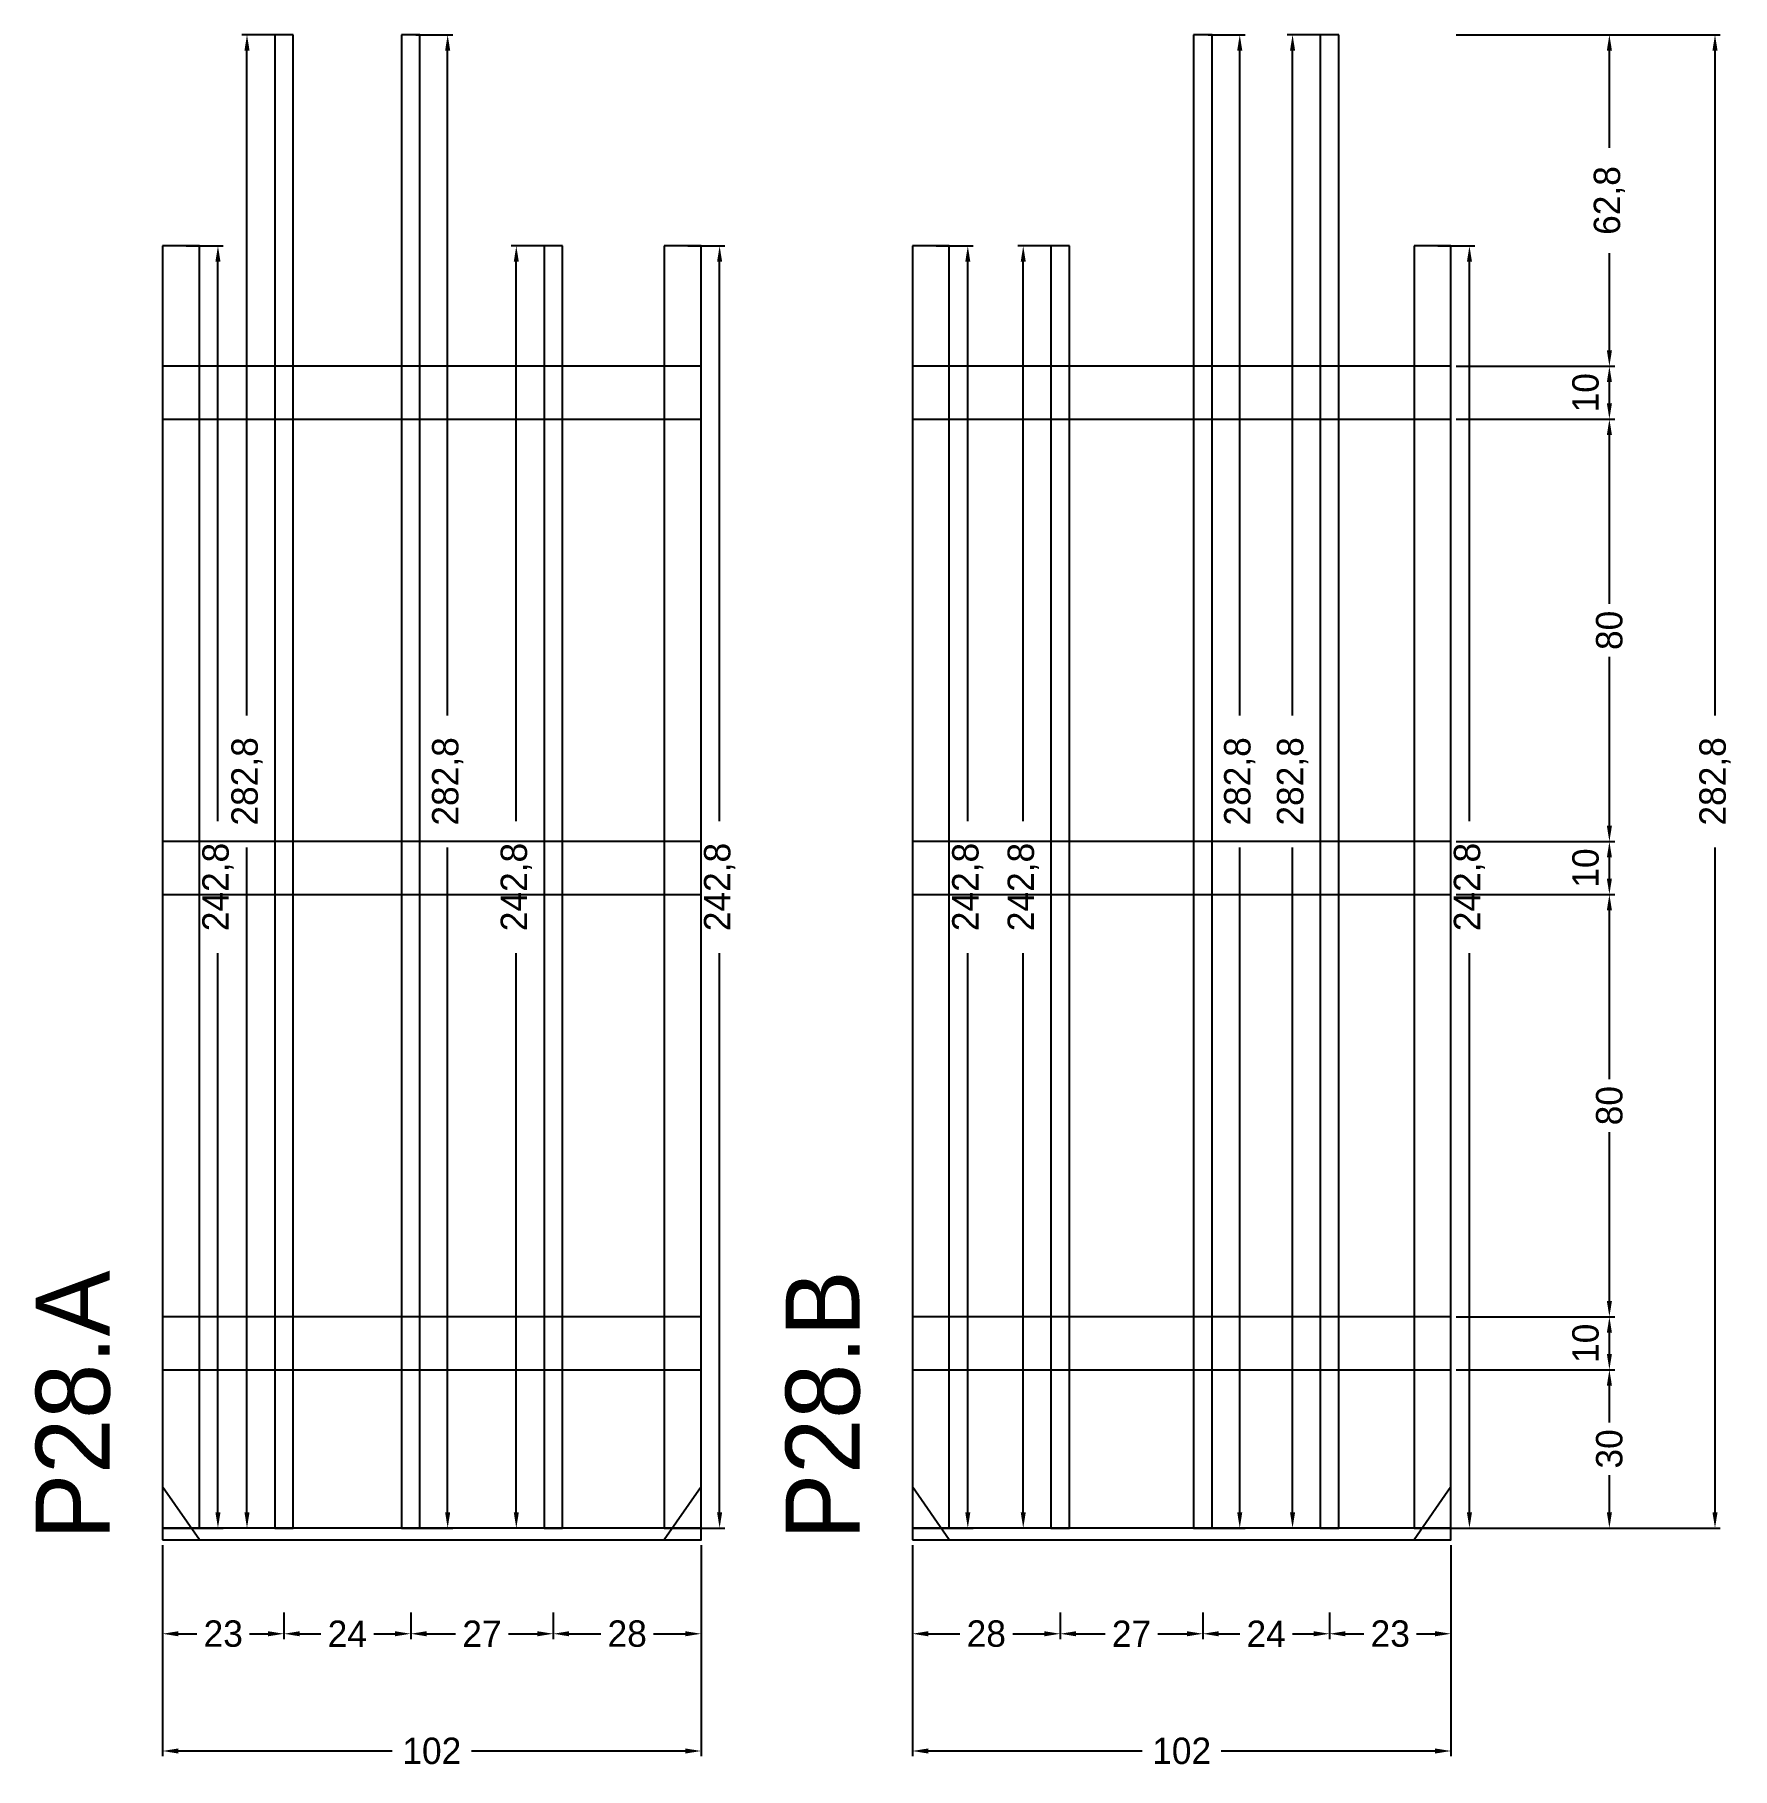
# Model space of a CAD drawing. Header units: centimetres. Extents: x -24 to 297, y -43 to 285.
import ezdxf

# ---------------------------------------------------------------- set-up
doc = ezdxf.new("R2010")
doc.units = ezdxf.units.CM
for name, color, linetype in [('COTA', 241, 'Continuous'), ('NOMENCLATURA', 7, 'Continuous'), ('SARR_2.2x10', 60, 'Continuous'), ('SARR_2.2x7', 40, 'Continuous'), ('SARR_3.5x7', 81, 'Continuous')]:
    doc.layers.add(name, color=color, linetype=linetype)
doc.dimstyles.new('PAINEL-NOVA', dxfattribs={"dimtxt": 5, "dimasz": 3, "dimexe": 1, "dimexo": 1, "dimgap": 1, "dimtad": 1, "dimcen": 2.5, "dimazin": 3, "dimtfac": 1, "dimtmove": 0, "dimatfit": 3})

# ---------------------------------------------------------------- blocks, each defined once
blk = doc.blocks.new('_CLOSEDFILLED')
at = {"color": 0, "linetype": 'BYBLOCK'}
blk.add_solid([(-1, 0.16), (0, 0), (-1, -0.16)], dxfattribs=at)
blk = doc.blocks.new('*D1')
for p, q in [((4.5, 245), (11.5, 245)), ((10.5, 136.1), (10.5, 242)), ((10.5, 5.2), (10.5, 111.1)), ((4.5, 2.2), (11.5, 2.2))]:
    blk.add_line(p, q)
at = {"layer": 'Defpoints'}
for p in [(3.5, 245), (3.5, 2.2), (10.5, 2.2)]:
    blk.add_point(p, dxfattribs=at)
at = {"layer": 'COTA', "xscale": 3, "yscale": 3}
for p, rotation in [((10.5, 245), 90), ((10.5, 2.2), 270)]:
    blk.add_blockref('_CLOSEDFILLED', p, dxfattribs=dict(at, rotation=rotation))
at = {"layer": 'COTA', "insert": (10.5, 123.6), "char_height": 5, "attachment_point": 5, "rotation": 90}
blk.add_mtext('242,8', dxfattribs=at)
blk = doc.blocks.new('*D2')
for p, q in [((22, 285), (15, 285)), ((16, 156.1), (16, 282)), ((16, 5.2), (16, 131.1)), ((22, 2.2), (15, 2.2))]:
    blk.add_line(p, q)
at = {"layer": 'Defpoints'}
for p in [(23, 285), (16, 2.2), (23, 2.2)]:
    blk.add_point(p, dxfattribs=at)
at = {"layer": 'COTA', "xscale": 3, "yscale": 3}
for p, rotation in [((16, 285), 90), ((16, 2.2), 270)]:
    blk.add_blockref('_CLOSEDFILLED', p, dxfattribs=dict(at, rotation=rotation))
at = {"layer": 'COTA', "insert": (16, 143.6), "char_height": 5, "attachment_point": 5, "rotation": 90}
blk.add_mtext('282,8', dxfattribs=at)
blk = doc.blocks.new('*D3')
for p, q in [((48, 285), (55, 285)), ((54, 156.1), (54, 282)), ((54, 5.2), (54, 131.1)), ((48, 2.2), (55, 2.2))]:
    blk.add_line(p, q)
at = {"layer": 'Defpoints'}
for p in [(47, 285), (47, 2.2), (54, 2.2)]:
    blk.add_point(p, dxfattribs=at)
at = {"layer": 'COTA', "xscale": 3, "yscale": 3}
for p, rotation in [((54, 285), 90), ((54, 2.2), 270)]:
    blk.add_blockref('_CLOSEDFILLED', p, dxfattribs=dict(at, rotation=rotation))
at = {"layer": 'COTA', "insert": (54, 143.6), "char_height": 5, "attachment_point": 5, "rotation": 90}
blk.add_mtext('282,8', dxfattribs=at)
blk = doc.blocks.new('*D4')
for p, q in [((73, 245), (66, 245)), ((67, 136.1), (67, 242)), ((67, 5.2), (67, 111.1)), ((73, 2.2), (66, 2.2))]:
    blk.add_line(p, q)
at = {"layer": 'Defpoints'}
for p in [(74, 245), (67, 2.2), (74, 2.2)]:
    blk.add_point(p, dxfattribs=at)
at = {"layer": 'COTA', "xscale": 3, "yscale": 3}
for p, rotation in [((67, 245), 90), ((67, 2.2), 270)]:
    blk.add_blockref('_CLOSEDFILLED', p, dxfattribs=dict(at, rotation=rotation))
at = {"layer": 'COTA', "insert": (67, 123.6), "char_height": 5, "attachment_point": 5, "rotation": 90}
blk.add_mtext('242,8', dxfattribs=at)
blk = doc.blocks.new('*D5')
for p, q in [((99.5, 245), (106.5, 245)), ((105.5, 136.1), (105.5, 242)), ((105.5, 5.2), (105.5, 111.1)), ((99.5, 2.2), (106.5, 2.2))]:
    blk.add_line(p, q)
at = {"layer": 'Defpoints'}
for p in [(98.5, 245), (98.5, 2.2), (105.5, 2.2)]:
    blk.add_point(p, dxfattribs=at)
at = {"layer": 'COTA', "xscale": 3, "yscale": 3}
for p, rotation in [((105.5, 245), 90), ((105.5, 2.2), 270)]:
    blk.add_blockref('_CLOSEDFILLED', p, dxfattribs=dict(at, rotation=rotation))
at = {"layer": 'COTA', "insert": (105.5, 123.6), "char_height": 5, "attachment_point": 5, "rotation": 90}
blk.add_mtext('242,8', dxfattribs=at)
blk = doc.blocks.new('*D6')
for p, q in [((0, -13.8), (0, -18.8)), ((23, -13.8), (23, -18.8)), ((3, -17.8), (6.5, -17.8)), ((16.5, -17.8), (20, -17.8))]:
    blk.add_line(p, q)
at = {"layer": 'Defpoints'}
for p in [(0, -12.8), (23, -12.8), (0, -17.8)]:
    blk.add_point(p, dxfattribs=at)
at = {"layer": 'COTA', "xscale": 3, "yscale": 3, "rotation": 180}
blk.add_blockref('_CLOSEDFILLED', (0, -17.8), dxfattribs=at)
at = {"layer": 'COTA', "xscale": 3, "yscale": 3}
blk.add_blockref('_CLOSEDFILLED', (23, -17.8), dxfattribs=at)
at = {"layer": 'COTA', "insert": (11.5, -17.8), "char_height": 5, "attachment_point": 5}
blk.add_mtext('23', dxfattribs=at)
blk = doc.blocks.new('*D7')
for p, q in [((23, -13.8), (23, -18.8)), ((47, -13.8), (47, -18.8)), ((26, -17.8), (30, -17.8)), ((40, -17.8), (44, -17.8))]:
    blk.add_line(p, q)
at = {"layer": 'Defpoints'}
for p in [(23, -12.8), (47, -12.8), (23, -17.8)]:
    blk.add_point(p, dxfattribs=at)
at = {"layer": 'COTA', "xscale": 3, "yscale": 3, "rotation": 180}
blk.add_blockref('_CLOSEDFILLED', (23, -17.8), dxfattribs=at)
at = {"layer": 'COTA', "xscale": 3, "yscale": 3}
blk.add_blockref('_CLOSEDFILLED', (47, -17.8), dxfattribs=at)
at = {"layer": 'COTA', "insert": (35, -17.8), "char_height": 5, "attachment_point": 5}
blk.add_mtext('24', dxfattribs=at)
blk = doc.blocks.new('*D8')
for p, q in [((47, -13.8), (47, -18.8)), ((74, -13.8), (74, -18.8)), ((50, -17.8), (55.5, -17.8)), ((65.5, -17.8), (71, -17.8))]:
    blk.add_line(p, q)
at = {"layer": 'Defpoints'}
for p in [(47, -12.8), (74, -12.8), (47, -17.8)]:
    blk.add_point(p, dxfattribs=at)
at = {"layer": 'COTA', "xscale": 3, "yscale": 3, "rotation": 180}
blk.add_blockref('_CLOSEDFILLED', (47, -17.8), dxfattribs=at)
at = {"layer": 'COTA', "xscale": 3, "yscale": 3}
blk.add_blockref('_CLOSEDFILLED', (74, -17.8), dxfattribs=at)
at = {"layer": 'COTA', "insert": (60.5, -17.8), "char_height": 5, "attachment_point": 5}
blk.add_mtext('27', dxfattribs=at)
blk = doc.blocks.new('*D9')
for p, q in [((74, -13.8), (74, -18.8)), ((102, -13.8), (102, -18.8)), ((77, -17.8), (83, -17.8)), ((93, -17.8), (99, -17.8))]:
    blk.add_line(p, q)
at = {"layer": 'Defpoints'}
for p in [(74, -12.8), (102, -12.8), (74, -17.8)]:
    blk.add_point(p, dxfattribs=at)
at = {"layer": 'COTA', "xscale": 3, "yscale": 3, "rotation": 180}
blk.add_blockref('_CLOSEDFILLED', (74, -17.8), dxfattribs=at)
at = {"layer": 'COTA', "xscale": 3, "yscale": 3}
blk.add_blockref('_CLOSEDFILLED', (102, -17.8), dxfattribs=at)
at = {"layer": 'COTA', "insert": (88, -17.8), "char_height": 5, "attachment_point": 5}
blk.add_mtext('28', dxfattribs=at)
blk = doc.blocks.new('*D10')
for p, q in [((0, -1), (0, -41)), ((102, -1), (102, -41)), ((3, -40), (43.5, -40)), ((58.5, -40), (99, -40))]:
    blk.add_line(p, q)
at = {"layer": 'Defpoints'}
for p in [(0, 0), (102, 0), (0, -40)]:
    blk.add_point(p, dxfattribs=at)
at = {"layer": 'COTA', "xscale": 3, "yscale": 3, "rotation": 180}
blk.add_blockref('_CLOSEDFILLED', (0, -40), dxfattribs=at)
at = {"layer": 'COTA', "xscale": 3, "yscale": 3}
blk.add_blockref('_CLOSEDFILLED', (102, -40), dxfattribs=at)
at = {"layer": 'COTA', "insert": (51, -40), "char_height": 5, "attachment_point": 5}
blk.add_mtext('102', dxfattribs=at)
blk = doc.blocks.new('GRA-E')
at = {"layer": 'SARR_2.2x7'}
blk.add_lwpolyline([(0, 0), (7, 0), (0, 10)], close=True, dxfattribs=at)
blk = doc.blocks.new('GRA-D')
at = {"layer": 'SARR_2.2x7'}
blk.add_lwpolyline([(0, 0), (7, 0), (7, 10)], close=True, dxfattribs=at)
blk = doc.blocks.new('*D11')
for p, q in [((146.5, 245), (153.5, 245)), ((152.5, 136.1), (152.5, 242)), ((152.5, 5.2), (152.5, 111.1)), ((146.5, 2.2), (153.5, 2.2))]:
    blk.add_line(p, q)
at = {"layer": 'Defpoints'}
for p in [(145.5, 245), (145.5, 2.2), (152.5, 2.2)]:
    blk.add_point(p, dxfattribs=at)
at = {"layer": 'COTA', "xscale": 3, "yscale": 3}
for p, rotation in [((152.5, 245), 90), ((152.5, 2.2), 270)]:
    blk.add_blockref('_CLOSEDFILLED', p, dxfattribs=dict(at, rotation=rotation))
at = {"layer": 'COTA', "insert": (152.5, 123.6), "char_height": 5, "attachment_point": 5, "rotation": 90}
blk.add_mtext('242,8', dxfattribs=at)
blk = doc.blocks.new('*D12')
for p, q in [((169, 245), (162, 245)), ((163, 136.1), (163, 242)), ((163, 5.2), (163, 111.1)), ((169, 2.2), (162, 2.2))]:
    blk.add_line(p, q)
at = {"layer": 'Defpoints'}
for p in [(170, 245), (163, 2.2), (170, 2.2)]:
    blk.add_point(p, dxfattribs=at)
at = {"layer": 'COTA', "xscale": 3, "yscale": 3}
for p, rotation in [((163, 245), 90), ((163, 2.2), 270)]:
    blk.add_blockref('_CLOSEDFILLED', p, dxfattribs=dict(at, rotation=rotation))
at = {"layer": 'COTA', "insert": (163, 123.6), "char_height": 5, "attachment_point": 5, "rotation": 90}
blk.add_mtext('242,8', dxfattribs=at)
blk = doc.blocks.new('*D13')
for p, q in [((198, 285), (205, 285)), ((204, 156.1), (204, 282)), ((204, 5.2), (204, 131.1)), ((198, 2.2), (205, 2.2))]:
    blk.add_line(p, q)
at = {"layer": 'Defpoints'}
for p in [(197, 285), (197, 2.2), (204, 2.2)]:
    blk.add_point(p, dxfattribs=at)
at = {"layer": 'COTA', "xscale": 3, "yscale": 3}
for p, rotation in [((204, 285), 90), ((204, 2.2), 270)]:
    blk.add_blockref('_CLOSEDFILLED', p, dxfattribs=dict(at, rotation=rotation))
at = {"layer": 'COTA', "insert": (204, 143.6), "char_height": 5, "attachment_point": 5, "rotation": 90}
blk.add_mtext('282,8', dxfattribs=at)
blk = doc.blocks.new('*D14')
for p, q in [((220, 285), (213, 285)), ((214, 156.1), (214, 282)), ((214, 5.2), (214, 131.1)), ((220, 2.2), (213, 2.2))]:
    blk.add_line(p, q)
at = {"layer": 'Defpoints'}
for p in [(221, 285), (214, 2.2), (221, 2.2)]:
    blk.add_point(p, dxfattribs=at)
at = {"layer": 'COTA', "xscale": 3, "yscale": 3}
for p, rotation in [((214, 285), 90), ((214, 2.2), 270)]:
    blk.add_blockref('_CLOSEDFILLED', p, dxfattribs=dict(at, rotation=rotation))
at = {"layer": 'COTA', "insert": (214, 143.6), "char_height": 5, "attachment_point": 5, "rotation": 90}
blk.add_mtext('282,8', dxfattribs=at)
blk = doc.blocks.new('*D15')
for p, q in [((241.5, 245), (248.5, 245)), ((247.5, 136.1), (247.5, 242)), ((247.5, 5.2), (247.5, 111.1)), ((241.5, 2.2), (248.5, 2.2))]:
    blk.add_line(p, q)
at = {"layer": 'Defpoints'}
for p in [(240.5, 245), (240.5, 2.2), (247.5, 2.2)]:
    blk.add_point(p, dxfattribs=at)
at = {"layer": 'COTA', "xscale": 3, "yscale": 3}
for p, rotation in [((247.5, 245), 90), ((247.5, 2.2), 270)]:
    blk.add_blockref('_CLOSEDFILLED', p, dxfattribs=dict(at, rotation=rotation))
at = {"layer": 'COTA', "insert": (247.5, 123.6), "char_height": 5, "attachment_point": 5, "rotation": 90}
blk.add_mtext('242,8', dxfattribs=at)
blk = doc.blocks.new('*D16')
for p, q in [((142, -13.8), (142, -18.8)), ((170, -13.8), (170, -18.8)), ((145, -17.8), (151, -17.8)), ((161, -17.8), (167, -17.8))]:
    blk.add_line(p, q)
at = {"layer": 'Defpoints'}
for p in [(142, -12.8), (170, -12.8), (142, -17.8)]:
    blk.add_point(p, dxfattribs=at)
at = {"layer": 'COTA', "xscale": 3, "yscale": 3, "rotation": 180}
blk.add_blockref('_CLOSEDFILLED', (142, -17.8), dxfattribs=at)
at = {"layer": 'COTA', "xscale": 3, "yscale": 3}
blk.add_blockref('_CLOSEDFILLED', (170, -17.8), dxfattribs=at)
at = {"layer": 'COTA', "insert": (156, -17.8), "char_height": 5, "attachment_point": 5}
blk.add_mtext('28', dxfattribs=at)
blk = doc.blocks.new('*D17')
for p, q in [((170, -13.8), (170, -18.8)), ((197, -13.8), (197, -18.8)), ((173, -17.8), (178.5, -17.8)), ((188.5, -17.8), (194, -17.8))]:
    blk.add_line(p, q)
at = {"layer": 'Defpoints'}
for p in [(170, -12.8), (197, -12.8), (170, -17.8)]:
    blk.add_point(p, dxfattribs=at)
at = {"layer": 'COTA', "xscale": 3, "yscale": 3, "rotation": 180}
blk.add_blockref('_CLOSEDFILLED', (170, -17.8), dxfattribs=at)
at = {"layer": 'COTA', "xscale": 3, "yscale": 3}
blk.add_blockref('_CLOSEDFILLED', (197, -17.8), dxfattribs=at)
at = {"layer": 'COTA', "insert": (183.5, -17.8), "char_height": 5, "attachment_point": 5}
blk.add_mtext('27', dxfattribs=at)
blk = doc.blocks.new('*D18')
for p, q in [((197, -13.8), (197, -18.8)), ((221, -13.8), (221, -18.8)), ((200, -17.8), (204, -17.8)), ((214, -17.8), (218, -17.8))]:
    blk.add_line(p, q)
at = {"layer": 'Defpoints'}
for p in [(197, -12.8), (221, -12.8), (197, -17.8)]:
    blk.add_point(p, dxfattribs=at)
at = {"layer": 'COTA', "xscale": 3, "yscale": 3, "rotation": 180}
blk.add_blockref('_CLOSEDFILLED', (197, -17.8), dxfattribs=at)
at = {"layer": 'COTA', "xscale": 3, "yscale": 3}
blk.add_blockref('_CLOSEDFILLED', (221, -17.8), dxfattribs=at)
at = {"layer": 'COTA', "insert": (209, -17.8), "char_height": 5, "attachment_point": 5}
blk.add_mtext('24', dxfattribs=at)
blk = doc.blocks.new('*D19')
for p, q in [((221, -13.8), (221, -18.8)), ((244, -13.8), (244, -18.8)), ((224, -17.8), (227.5, -17.8)), ((237.5, -17.8), (241, -17.8))]:
    blk.add_line(p, q)
at = {"layer": 'Defpoints'}
for p in [(221, -12.8), (244, -12.8), (221, -17.8)]:
    blk.add_point(p, dxfattribs=at)
at = {"layer": 'COTA', "xscale": 3, "yscale": 3, "rotation": 180}
blk.add_blockref('_CLOSEDFILLED', (221, -17.8), dxfattribs=at)
at = {"layer": 'COTA', "xscale": 3, "yscale": 3}
blk.add_blockref('_CLOSEDFILLED', (244, -17.8), dxfattribs=at)
at = {"layer": 'COTA', "insert": (232.5, -17.8), "char_height": 5, "attachment_point": 5}
blk.add_mtext('23', dxfattribs=at)
blk = doc.blocks.new('*D20')
for p, q in [((142, -1), (142, -41)), ((244, -1), (244, -41)), ((145, -40), (185.5, -40)), ((200.5, -40), (241, -40))]:
    blk.add_line(p, q)
at = {"layer": 'Defpoints'}
for p in [(142, 0), (244, 0), (142, -40)]:
    blk.add_point(p, dxfattribs=at)
at = {"layer": 'COTA', "xscale": 3, "yscale": 3, "rotation": 180}
blk.add_blockref('_CLOSEDFILLED', (142, -40), dxfattribs=at)
at = {"layer": 'COTA', "xscale": 3, "yscale": 3}
blk.add_blockref('_CLOSEDFILLED', (244, -40), dxfattribs=at)
at = {"layer": 'COTA', "insert": (193, -40), "char_height": 5, "attachment_point": 5}
blk.add_mtext('102', dxfattribs=at)
blk = doc.blocks.new('*D21')
for p, q in [((245, 285), (295, 285)), ((294, 156.1), (294, 282)), ((294, 5.2), (294, 131.1)), ((245, 2.2), (295, 2.2))]:
    blk.add_line(p, q)
at = {"layer": 'Defpoints'}
for p in [(244, 285), (244, 2.2), (294, 2.2)]:
    blk.add_point(p, dxfattribs=at)
at = {"layer": 'COTA', "xscale": 3, "yscale": 3}
for p, rotation in [((294, 285), 90), ((294, 2.2), 270)]:
    blk.add_blockref('_CLOSEDFILLED', p, dxfattribs=dict(at, rotation=rotation))
at = {"layer": 'COTA', "insert": (294, 143.6), "char_height": 5, "attachment_point": 5, "rotation": 90}
blk.add_mtext('282,8', dxfattribs=at)
blk = doc.blocks.new('*D22')
for p, q in [((245, 32.2), (275, 32.2)), ((274, 22.2), (274, 29.2)), ((274, 5.2), (274, 12.2)), ((245, 2.2), (275, 2.2))]:
    blk.add_line(p, q)
at = {"layer": 'Defpoints'}
for p in [(244, 32.2), (244, 2.2), (274, 2.2)]:
    blk.add_point(p, dxfattribs=at)
at = {"layer": 'COTA', "xscale": 3, "yscale": 3}
for p, rotation in [((274, 32.2), 90), ((274, 2.2), 270)]:
    blk.add_blockref('_CLOSEDFILLED', p, dxfattribs=dict(at, rotation=rotation))
at = {"layer": 'COTA', "insert": (274, 17.2), "char_height": 5, "attachment_point": 5, "rotation": 90}
blk.add_mtext('30', dxfattribs=at)
blk = doc.blocks.new('*D23')
for p, q in [((245, 42.2), (275, 42.2)), ((274, 35.2), (274, 39.2)), ((245, 32.2), (275, 32.2))]:
    blk.add_line(p, q)
at = {"layer": 'Defpoints'}
for p in [(244, 42.2), (244, 32.2), (274, 32.2)]:
    blk.add_point(p, dxfattribs=at)
at = {"layer": 'COTA', "xscale": 3, "yscale": 3}
for p, rotation in [((274, 42.2), 90), ((274, 32.2), 270)]:
    blk.add_blockref('_CLOSEDFILLED', p, dxfattribs=dict(at, rotation=rotation))
at = {"layer": 'COTA', "insert": (269.5, 37.2), "char_height": 5, "attachment_point": 5, "rotation": 90}
blk.add_mtext('10', dxfattribs=at)
blk = doc.blocks.new('*D24')
for p, q in [((245, 122.2), (275, 122.2)), ((274, 87.2), (274, 119.2)), ((274, 45.2), (274, 77.2)), ((245, 42.2), (275, 42.2))]:
    blk.add_line(p, q)
at = {"layer": 'Defpoints'}
for p in [(244, 122.2), (244, 42.2), (274, 42.2)]:
    blk.add_point(p, dxfattribs=at)
at = {"layer": 'COTA', "xscale": 3, "yscale": 3}
for p, rotation in [((274, 122.2), 90), ((274, 42.2), 270)]:
    blk.add_blockref('_CLOSEDFILLED', p, dxfattribs=dict(at, rotation=rotation))
at = {"layer": 'COTA', "insert": (274, 82.2), "char_height": 5, "attachment_point": 5, "rotation": 90}
blk.add_mtext('80', dxfattribs=at)
blk = doc.blocks.new('*D26')
for p, q in [((245, 212.2), (275, 212.2)), ((274, 177.2), (274, 209.2)), ((274, 135.2), (274, 167.2)), ((245, 132.2), (275, 132.2))]:
    blk.add_line(p, q)
at = {"layer": 'Defpoints'}
for p in [(244, 212.2), (244, 132.2), (274, 132.2)]:
    blk.add_point(p, dxfattribs=at)
at = {"layer": 'COTA', "xscale": 3, "yscale": 3}
for p, rotation in [((274, 212.2), 90), ((274, 132.2), 270)]:
    blk.add_blockref('_CLOSEDFILLED', p, dxfattribs=dict(at, rotation=rotation))
at = {"layer": 'COTA', "insert": (274, 172.2), "char_height": 5, "attachment_point": 5, "rotation": 90}
blk.add_mtext('80', dxfattribs=at)
blk = doc.blocks.new('*D27')
for p, q in [((245, 222.2), (275, 222.2)), ((274, 215.2), (274, 219.2)), ((245, 212.2), (275, 212.2))]:
    blk.add_line(p, q)
at = {"layer": 'Defpoints'}
for p in [(244, 222.2), (244, 212.2), (274, 212.2)]:
    blk.add_point(p, dxfattribs=at)
at = {"layer": 'COTA', "xscale": 3, "yscale": 3}
for p, rotation in [((274, 222.2), 90), ((274, 212.2), 270)]:
    blk.add_blockref('_CLOSEDFILLED', p, dxfattribs=dict(at, rotation=rotation))
at = {"layer": 'COTA', "insert": (269.5, 217.2), "char_height": 5, "attachment_point": 5, "rotation": 90}
blk.add_mtext('10', dxfattribs=at)
blk = doc.blocks.new('*D28')
for p, q in [((245, 285), (275, 285)), ((274, 263.6), (274, 282)), ((274, 225.2), (274, 243.6)), ((245, 222.2), (275, 222.2))]:
    blk.add_line(p, q)
at = {"layer": 'Defpoints'}
for p in [(244, 285), (244, 222.2), (274, 222.2)]:
    blk.add_point(p, dxfattribs=at)
at = {"layer": 'COTA', "xscale": 3, "yscale": 3}
for p, rotation in [((274, 285), 90), ((274, 222.2), 270)]:
    blk.add_blockref('_CLOSEDFILLED', p, dxfattribs=dict(at, rotation=rotation))
at = {"layer": 'COTA', "insert": (274, 253.6), "char_height": 5, "attachment_point": 5, "rotation": 90}
blk.add_mtext('62,8', dxfattribs=at)

msp = doc.modelspace()

# ---------------------------------------------------------------- linework, layer by layer
at = {"layer": 'SARR_2.2x10'}
for p, q in [((102, 222.2), (0, 222.2)), ((0, 222.2), (0, 212.2)), ((102, 212.2), (102, 222.2)), ((244, 222.2), (142, 222.2)), ((142, 222.2), (142, 212.2)), ((244, 212.2), (244, 222.2)), ((0, 212.2), (102, 212.2)), ((142, 212.2), (244, 212.2)), ((102, 132.2), (0, 132.2)), ((0, 132.2), (0, 122.2)), ((102, 122.2), (102, 132.2)), ((244, 132.2), (142, 132.2)), ((142, 132.2), (142, 122.2)), ((244, 122.2), (244, 132.2)), ((0, 122.2), (102, 122.2)), ((142, 122.2), (244, 122.2)), ((102, 42.2), (0, 42.2)), ((0, 42.2), (0, 32.2)), ((102, 32.2), (102, 42.2)), ((244, 42.2), (142, 42.2)), ((142, 42.2), (142, 32.2)), ((244, 32.2), (244, 42.2)), ((0, 32.2), (102, 32.2)), ((142, 32.2), (244, 32.2))]:
    msp.add_line(p, q, dxfattribs=at)
at = {"layer": 'SARR_2.2x7'}
for p, q in [((7, 245), (0, 245)), ((0, 245), (0, 2.2)), ((7, 2.2), (7, 245)), ((102, 245), (95, 245)), ((95, 245), (95, 2.2)), ((102, 2.2), (102, 245)), ((149, 245), (142, 245)), ((142, 245), (142, 2.2)), ((149, 2.2), (149, 245)), ((244, 245), (237, 245)), ((237, 245), (237, 2.2)), ((244, 2.2), (244, 245)), ((102, 2.2), (0, 2.2)), ((0, 2.2), (0, 0)), ((0, 2.2), (7, 2.2)), ((0, 0), (102, 0)), ((95, 2.2), (102, 2.2)), ((102, 0), (102, 2.2)), ((244, 2.2), (142, 2.2)), ((142, 2.2), (142, 0)), ((142, 2.2), (149, 2.2)), ((142, 0), (244, 0)), ((237, 2.2), (244, 2.2)), ((244, 0), (244, 2.2))]:
    msp.add_line(p, q, dxfattribs=at)
at = {"layer": 'SARR_3.5x7'}
for p, q in [((24.75, 285), (21.25, 285)), ((21.25, 285), (21.25, 2.2)), ((24.75, 2.2), (24.75, 285)), ((48.75, 285), (45.25, 285)), ((45.25, 285), (45.25, 2.2)), ((48.75, 2.2), (48.75, 285)), ((198.75, 285), (195.25, 285)), ((195.25, 285), (195.25, 2.2)), ((198.75, 2.2), (198.75, 285)), ((222.75, 285), (219.25, 285)), ((219.25, 285), (219.25, 2.2)), ((222.75, 2.2), (222.75, 285)), ((75.75, 245), (72.25, 245)), ((72.25, 245), (72.25, 2.2)), ((75.75, 2.2), (75.75, 245)), ((171.75, 245), (168.25, 245)), ((168.25, 245), (168.25, 2.2)), ((171.75, 2.2), (171.75, 245)), ((21.25, 2.2), (24.75, 2.2)), ((45.25, 2.2), (48.75, 2.2)), ((72.25, 2.2), (75.75, 2.2)), ((168.25, 2.2), (171.75, 2.2)), ((195.25, 2.2), (198.75, 2.2)), ((219.25, 2.2), (222.75, 2.2))]:
    msp.add_line(p, q, dxfattribs=at)

# ---------------------------------------------------------------- block references
at = {"layer": 'SARR_2.2x7'}
for name, p in [('GRA-E', (0, 0)), ('GRA-D', (95, 0)), ('GRA-E', (142, 0)), ('GRA-D', (237, 0))]:
    msp.add_blockref(name, p, dxfattribs=at)

# ---------------------------------------------------------------- texts
at = {"layer": 'NOMENCLATURA'}
for s, p in [('P28.A', (-10, 0)), ('P28.B', (132, 0))]:
    msp.add_text(s, height=14, rotation=90, dxfattribs=at).set_placement(p)

# ---------------------------------------------------------------- dimensions: what is measured, and where the dimension line sits
at = {"layer": 'COTA'}
for base, p1, p2, picture, middle in [((16, 2.2), (23, 2.2), (23, 285), '*D2', (16, 143.6)), ((54, 2.2), (47, 2.2), (47, 285), '*D3', (54, 143.6)), ((204, 2.2), (197, 2.2), (197, 285), '*D13', (204, 143.6)), ((214, 2.2), (221, 2.2), (221, 285), '*D14', (214, 143.6)), ((294, 2.2), (244, 2.2), (244, 285), '*D21', (294, 143.6)), ((274, 222.2), (244, 222.2), (244, 285), '*D28', (274, 253.6)), ((10.5, 2.2), (3.5, 2.2), (3.5, 245), '*D1', (10.5, 123.6)), ((67, 2.2), (74, 2.2), (74, 245), '*D4', (67, 123.6)), ((105.5, 2.2), (98.5, 2.2), (98.5, 245), '*D5', (105.5, 123.6)), ((152.5, 2.2), (145.5, 2.2), (145.5, 245), '*D11', (152.5, 123.6)), ((163, 2.2), (170, 2.2), (170, 245), '*D12', (163, 123.6)), ((247.5, 2.2), (240.5, 2.2), (240.5, 245), '*D15', (247.5, 123.6)), ((274, 212.2), (244, 212.2), (244, 222.2), '*D27', (269.5, 217.2)), ((274, 132.2), (244, 132.2), (244, 212.2), '*D26', (274, 172.2)), ((274, 42.2), (244, 42.2), (244, 122.2), '*D24', (274, 82.2)), ((274, 32.2), (244, 32.2), (244, 42.2), '*D23', (269.5, 37.2)), ((274, 2.2), (244, 2.2), (244, 32.2), '*D22', (274, 17.2))]:
    dim = msp.add_linear_dim(base=base, p1=p1, p2=p2, angle=90, dimstyle='PAINEL-NOVA', dxfattribs=at)
    dim.commit()
    dim.dimension.update_dxf_attribs({"geometry": picture, "text_midpoint": middle})
msp.add_linear_dim(base=(274, 122.2), p1=(244, 122.2), p2=(244, 132.2), angle=90, dimstyle='PAINEL-NOVA', dxfattribs=at).render()
for base, p1, p2, picture, middle in [((0, -40), (0, 0), (102, 0), '*D10', (51, -40)), ((142, -40), (142, 0), (244, 0), '*D20', (193, -40)), ((0, -17.8), (0, -12.8), (23, -12.8), '*D6', (11.5, -17.8)), ((23, -17.8), (23, -12.8), (47, -12.8), '*D7', (35, -17.8)), ((47, -17.8), (47, -12.8), (74, -12.8), '*D8', (60.5, -17.8)), ((74, -17.8), (74, -12.8), (102, -12.8), '*D9', (88, -17.8)), ((142, -17.8), (142, -12.8), (170, -12.8), '*D16', (156, -17.8)), ((170, -17.8), (170, -12.8), (197, -12.8), '*D17', (183.5, -17.8)), ((197, -17.8), (197, -12.8), (221, -12.8), '*D18', (209, -17.8)), ((221, -17.8), (221, -12.8), (244, -12.8), '*D19', (232.5, -17.8))]:
    dim = msp.add_linear_dim(base=base, p1=p1, p2=p2, dimstyle='PAINEL-NOVA', dxfattribs=at)
    dim.commit()
    dim.dimension.update_dxf_attribs({"geometry": picture, "text_midpoint": middle})

doc.saveas('drawing.dxf')
